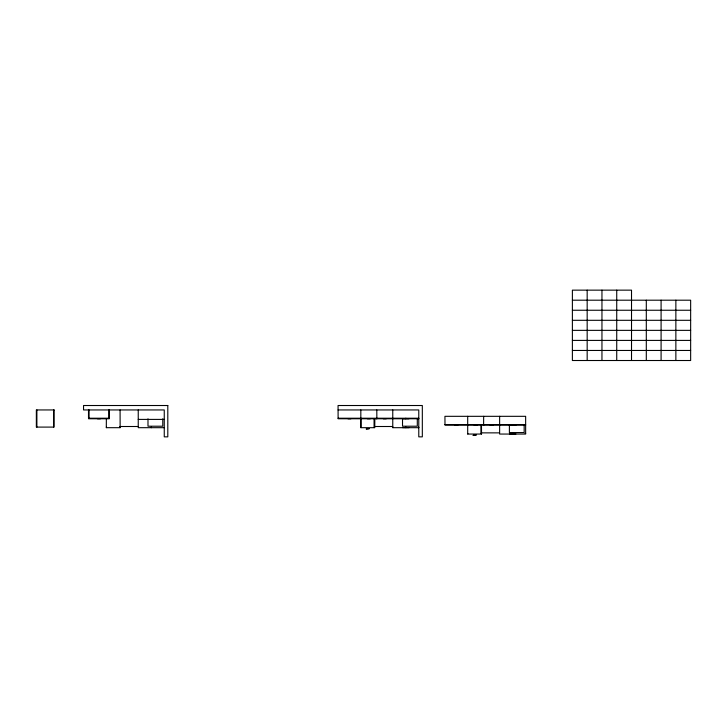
<?xml version="1.0" encoding="UTF-8"?>
<svg xmlns="http://www.w3.org/2000/svg" width="727" height="727" viewBox="0 0 727 727"><rect width="100%" height="100%" fill="white"/><g stroke="black" fill="none" stroke-linecap="round" stroke-linejoin="round"><path stroke-width="1.09" d="M572.385 300.196L690.65 300.196L690.65 360.51L572.385 360.51L572.385 290.146L631.518 290.146L631.518 360.51M572.385 310.247L690.65 310.247M572.385 320.307L690.65 320.307M572.385 330.358L690.65 330.358M572.385 340.409L690.65 340.409M572.385 350.459L690.65 350.459M338.064 409.946L418.779 409.946L418.779 436.854L422.323 436.854L422.323 405.512L338.064 405.512L338.119 418.761L418.716 418.761L418.716 418.225M338.064 418.225L418.779 418.225M138.239 419.406L164.257 419.406M444.933 424.586L525.648 424.586M525.594 425.122L444.997 425.122L444.933 416.317L525.648 416.317L525.648 434.055L499.631 434.055L499.631 416.317M509.409 425.422L512.362 425.122M119.982 426.504L138.148 426.504M374.514 426.504L392.671 426.504M119.546 427.094L120.019 427.63M374.605 427.094L374.078 427.094L374.078 418.525M164.257 427.685L138.239 427.685L138.239 409.946M418.779 427.685L392.762 427.685L392.762 409.946M481.383 432.865L499.54 432.865M481.474 433.465L480.947 433.465L480.947 424.886M525.112 433.465L525.648 433.465M675.865 300.196L675.865 360.51M661.088 300.196L661.088 360.51M646.303 300.196L646.303 360.51M616.732 290.146L616.732 360.51M601.956 290.146L601.956 360.51M587.171 290.146L587.171 360.51M524.167 425.186L524.167 432.574L509.391 432.574L509.409 425.122M515.852 425.122L512.898 425.122M515.879 433.992L512.926 433.992M512.699 424.586L512.699 425.122M512.726 433.465L512.726 433.992M512.58 424.586L512.58 425.122M512.608 433.465L512.608 433.992M512.39 433.992L509.436 433.992M499.567 424.586L499.567 425.122M493.124 425.122L490.171 425.122M483.728 424.586L483.728 425.122M483.664 416.317L483.609 425.122M481.474 424.886L481.538 434.055L467.697 434.055L467.697 416.317M481.419 433.465L481.419 433.992M477.157 425.122L474.204 425.122M467.815 433.465L467.815 433.992M467.643 424.586L467.643 425.122M457.792 425.122L454.838 425.122M418.716 427.094L418.716 427.63M417.298 418.816L417.298 426.213L402.522 426.213L402.522 418.816M408.983 418.761L406.029 418.761M409.01 427.63L406.057 427.63M405.857 427.094L405.857 427.63M405.83 418.225L405.711 418.761M405.739 427.094L405.739 427.63M405.493 418.761L402.54 418.761M405.521 427.63L402.567 427.63M392.88 427.094L392.88 427.63M386.255 418.761L383.302 418.761M376.795 409.946L376.859 418.761M376.731 418.225L376.731 418.761M374.669 418.816L374.669 427.685L360.828 427.685L360.828 409.946M374.605 418.525L374.55 427.63M370.288 418.761L367.335 418.761M360.892 418.225L360.946 427.63M350.923 418.761L347.969 418.761M162.775 418.816L162.775 426.213L147.99 426.213L147.99 418.816M151.334 427.094L151.334 427.63M151.216 427.094L151.216 427.63M120.082 409.946L120.137 427.685L106.306 427.685L106.36 418.525M109.35 409.946L109.35 418.225L88.503 418.225L88.503 409.946M109.286 418.225L109.286 418.761L88.567 418.761L88.567 418.225M108.814 409.946L108.814 418.225M106.424 427.094L106.424 427.63M100.408 418.761L97.445 418.761M89.039 409.946L89.039 418.225M53.562 409.946L53.562 427.094M36.886 409.946L36.886 427.094M167.801 405.512L83.541 405.512L83.541 409.946L164.257 409.946L164.257 436.854L167.801 436.854L167.801 405.512M54.089 409.946L36.35 409.946L36.35 427.094L54.089 427.094L54.089 409.946M369.252 428.666L366.299 428.957L369.252 428.666M476.13 435.028L473.168 435.328L476.13 435.028"/></g></svg>
